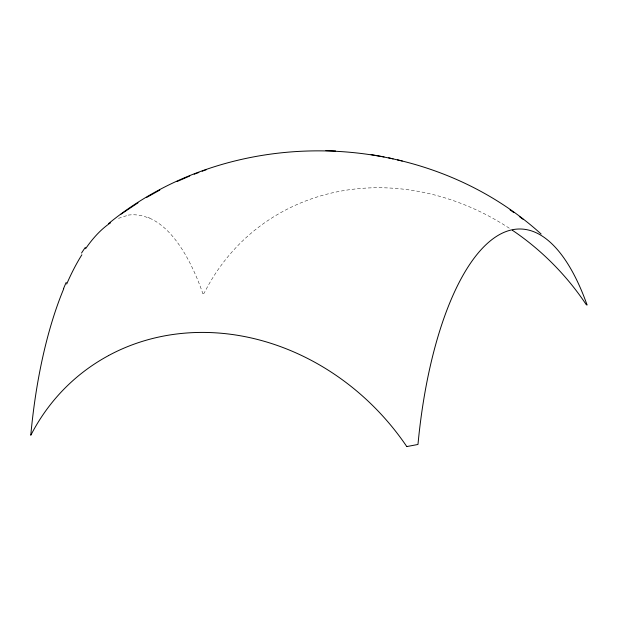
<?xml version="1.0" encoding="UTF-8"?>
<svg xmlns="http://www.w3.org/2000/svg" width="618" height="618" viewBox="0 0 618 618"><rect width="100%" height="100%" fill="white"/><g stroke="black" fill="none" stroke-linecap="round" stroke-linejoin="round"><path stroke-width="0.46" stroke-dasharray="3.09 2.32" d="M203.044 293.365L204.149 293.164A241.514 212.546 51.2 0 1 509.989 228.668M148.042 217.405L149.68 218.069M118.525 218.44A268.706 99.444 -88.3 0 1 125.377 216.061A279.537 103.824 -88.6 0 1 128.227 215.435M128.227 215.118A266.018 98.857 -88.7 0 1 148.011 217.783M149.664 218.208A269.224 99.838 -88.6 0 1 202.905 293.728"/><path stroke-width="0.93" d="M108.606 223.569C231.426 122.812 423.299 127.208 541.129 234.029M121.097 214.122L138.03 202.797M159.807 190.074L146.806 197.351M189.749 175.991L177.034 181.545M194.191 174.214L198.865 172.476M202.14 171.225L206.412 169.641M335.597 150.954L325.895 150.599M384.048 156.887L371.14 154.608M388.691 157.837L393.102 158.872M397.451 159.869L402.241 160.989M519.313 216.532L523.207 219.367M510.066 209.873L513.813 212.592M406.837 446.544A314.4 89.819 -5.3 0 0 417.977 444.458A265.261 98.509 -88.5 0 1 490.136 241.028A265.261 98.509 -88.5 0 1 587.1 305.037L586.25 304.628A241.514 212.546 51.2 0 0 512.361 230.244M406.791 446.575A238.656 210.027 51.2 0 0 117.636 350.97A237.382 208.907 51.1 0 0 108.513 355.589M30.892 435.103A238.981 210.313 51.2 0 1 108.521 355.605M30.8 435.049A269.224 100.255 -88.5 0 1 63.724 288.784M63.608 288.436A274.361 101.452 -88.3 0 1 66.196 282.403M66.69 284.041A266.018 98.061 -88.2 0 1 81.877 254.778M81.53 253.048A279.537 104.597 -88.8 0 1 85.346 247.385M85.585 248.706A268.706 99.444 -88.3 0 1 110.63 222.774"/></g></svg>
